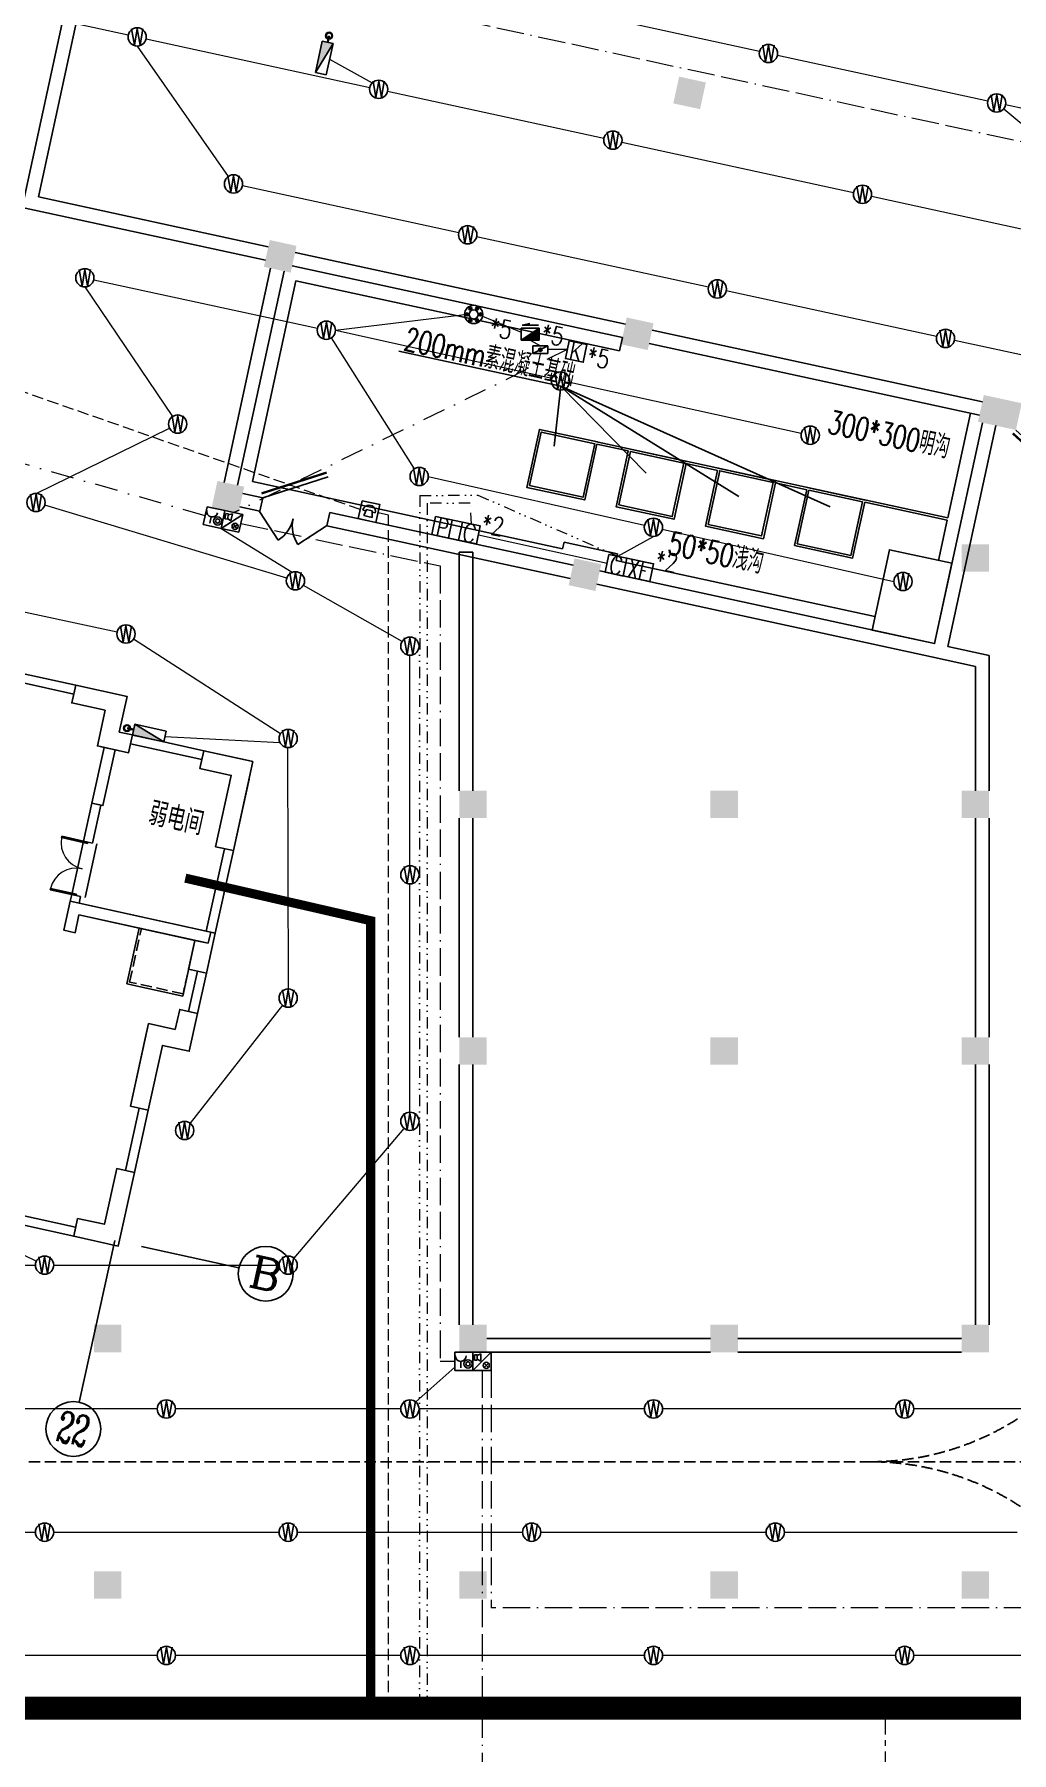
# Model space of a CAD drawing. Extents: x 791398 to 2325386, y -987887 to -518217.
# Drawn here: x 1562290 to 1583688, y -836328 to -798688 of the extents above; entities that cross this region are included whole.
import ezdxf
from ezdxf.enums import TextEntityAlignment as Align

# ---------------------------------------------------------------- set-up
doc = ezdxf.new("R2010")
doc.units = 0
doc.header["$LTSCALE"] = 1000
doc.header["$MEASUREMENT"] = 0
for name, pattern in [('ACAD_ISO11W100', [33.5, 12, -3, 12, -3, 0.5, -3]), ('BORDER', [1.75, 0.5, -0.25, 0.5, -0.25, 0, -0.25]), ('CENTER2', [1.125, 0.75, -0.125, 0.125, -0.125]), ('DASH', [0.35, 0.25, -0.1]), ('DASHDOT', [1, 0.5, -0.25, 0, -0.25]), ('DASHEDX2', [1.5, 1, -0.5]), ('DIVIDE2', [0.625, 0.25, -0.125, 0, -0.125, 0, -0.125]), ('常规', [10, 10, 0])]:
    doc.linetypes.add(name, pattern=pattern)
for name, color, linetype in [('AXIS', 3, 'Continuous'), ('AXIS_TEXT', 7, 'Continuous'), ('COLUMN', 9, 'Continuous'), ('DIM_LEAD', 3, 'Continuous'), ('dxsqt', 1, 'Continuous'), ('FA', 7, 'Continuous'), ('JPS-J-0', 6, 'Continuous'), ('JPS-X', 1, 'BORDER'), ('JPS-XHS', 7, 'Continuous'), ('PS房间字', 3, 'Continuous'), ('RD-equip', 3, 'Continuous'), ('STAIR', 9, 'Continuous'), ('TEXT', 7, 'Continuous'), ('WALL', 8, 'Continuous'), ('WINDOW', 8, 'Continuous'), ('行车方向', 191, 'Continuous')]:
    doc.layers.add(name, color=color, linetype=linetype)
doc.layers.add('RD-line', color=2, linetype='Continuous', lineweight=0)
doc.styles.add('_TCH_AXIS', font='COMPLEX', dxfattribs={"bigfont": 'GBCBIG'})
doc.styles.add('_TEL_DIM', font='SIMPLEX', dxfattribs={"width": 0.8, "height": 3.5, "bigfont": 'HZTXT'})
doc.styles.add('COMPLEX', font='COMPLEX')
doc.styles.add('FS1', font='txt4', dxfattribs={"width": 0.8, "bigfont": 'fstxt'})
doc.styles.add('FS2', font='tjromans.shx', dxfattribs={"width": 0.8, "bigfont": 'tjhztxt.shx'})
doc.styles.get("Standard").update_dxf_attribs({"font": 'gbenor.shx', "bigfont": 'gbcbig.shx'})
doc.styles.add('TEXT', font='tjromans.shx', dxfattribs={"width": 0.8, "height": 400, "bigfont": 'tjhztxt.shx'})
doc.linetypes.add('BRA', pattern='A,2.8,-0.1,["B",_TEL_DIM,S=0.07,R=0,X=0,Y=-0.12],-0.25', length=3.15)

# ---------------------------------------------------------------- blocks, each defined once
blk = doc.blocks.new('FF')
at = {"linetype": 'Continuous'}
for radius in [75, 60]:
    blk.add_circle((0, 0), radius, dxfattribs=at)
blk = doc.blocks.new('DXHS')
at = {"layer": 'JPS-XHS'}
blk.add_hatch(color=256, dxfattribs=at).paths.add_polyline_path([(-350, 240), (-350, 0), (350, 0)])
at = {"layer": 'JPS-XHS', "linetype": 'Continuous'}
for p, q in [((-350, 240), (-350, 0)), ((-350, 240), (350, 240)), ((-350, 0), (350, 0)), ((350, 240), (350, 0))]:
    blk.add_line(p, q, dxfattribs=at)
at = {"layer": 'JPS-XHS'}
blk.add_line((-350, 240), (350, 0), dxfattribs=at)
blk = doc.blocks.new('xxhhsss')
at = {"layer": 'JPS-X', "const_width": 50}
for points in [[(103553, -100531), (103584, -100384)], [(99307, -115585), (99160, -115553)]]:
    blk.add_lwpolyline(points, dxfattribs=at)
at = {"layer": 'JPS-X'}
for p, rotation in [((103584, -100384), 257.7513756366785), ((99160, -115553), 347.5962986795983)]:
    blk.add_blockref('FF', p, dxfattribs=dict(at, rotation=rotation))
at = {"layer": 'JPS-XHS'}
for p, rotation in [((103361, -100847), 257.7513756366785), ((99623, -115778), 347.5962986795983)]:
    blk.add_blockref('DXHS', p, dxfattribs=dict(at, rotation=rotation))
blk = doc.blocks.new('_FZH')
blk.add_solid([(-0.5, -0.5), (0.5, -0.5), (-0.5, 0.5), (0.5, 0.5)])
blk = doc.blocks.new('_AXISO')
blk.add_circle((0, 0), 0.5)
at = {"layer": 'AXIS_TEXT', "style": 'COMPLEX', "width": 1.041667}
blk.add_attdef('A', text='', height=0.56, dxfattribs=at).set_placement((-0.25, -0.28), (0.25, -0.28), align=Align.FIT)
blk = doc.blocks.new('$DorLib2D$00000002')
for p, q in [((-0.5, 0), (-0.5, 0.4875)), ((-0.475, 0.4875), (-0.5, 0.4875)), ((-0.475, 0), (-0.475, 0.4875)), ((0.475, 0), (0.475, 0.4875)), ((0.475, 0.4875), (0.5, 0.4875)), ((0.5, 0), (0.5, 0.4875)), ((-0.5, 0), (-0.475, 0)), ((0.5, 0), (0.475, 0))]:
    blk.add_line(p, q)
at = {"lineweight": 13}
for centre, start, end in [((-0.4875, 0), 0, 88.53072), ((0.4875, 0), 91.46928, 180)]:
    blk.add_arc(centre, 0.4875, start, end, dxfattribs=at)
blk = doc.blocks.new('$DorLib2D$00000193')
at = {"color": 0}
blk.add_line((-0.5, 0.1), (0.366, 0.6), dxfattribs=at)
at = {"color": 0, "const_width": 0.0333}
blk.add_lwpolyline([(-0.533, 0.158), (0.333, 0.658)], dxfattribs=at)
blk = doc.blocks.new('$DorLib2D$00000116')
at = {"color": 0}
for p, q in [((-0.5, 0), (-0.146, 0.354)), ((0.5, 0), (0.146, 0.354))]:
    blk.add_line(p, q, dxfattribs=at)
for centre, start, end in [((-0.5, 0), 0, 45), ((0.5, 0), 135, 180)]:
    blk.add_arc(centre, 0.5, start, end, dxfattribs=at)
blk = doc.blocks.new('$DorLib2D$00000191')
at = {"color": 0}
blk.add_line((-0.5, 0.15), (0.366, 0.65), dxfattribs=at)
at = {"color": 0, "const_width": 0.05}
blk.add_lwpolyline([(-0.55, 0.237), (0.316, 0.737)], dxfattribs=at)
blk = doc.blocks.new('yy')
at = {"layer": 'RD-equip'}
blk.add_circle((0, 0), 200, dxfattribs=at)
at = {"layer": 'RD-equip', "color": 4, "style": 'FS1', "width": 0.8}
blk.add_attdef('Y', text='', height=360, dxfattribs=at).set_placement((0, 0), align=Align.MIDDLE)
blk = doc.blocks.new('sadadfadsada')
for p, q in [((-400, 400), (-400, 0)), ((0, 400), (-400, 400)), ((400, 400), (0, 400)), ((400, 400), (0, 0)), ((0, 400), (0, 0)), ((0, 0), (0, 400)), ((400, 0), (400, 400)), ((-400, 0), (0, 0)), ((-268, 200), (-268, 60)), ((0, 0), (400, 0)), ((33, 346, 0), (33, 226, 0)), ((92, 346, 0), (33, 346, 0)), ((33, 226, 0), (92, 226, 0)), ((92, 326, 0), (172, 366, 0)), ((92, 226, 0), (92, 346, 0)), ((172, 206, 0), (92, 246, 0)), ((172, 366, 0), (172, 206, 0)), ((242, 159), (338, 64)), ((242, 64), (338, 159))]:
    blk.add_line(p, q)
for centre, radius in [((-109, 144), 90.3), ((-109, 144), 45.2), ((290, 111), 67.6)]:
    blk.add_circle(centre, radius)
blk.add_arc((-268, 320), 120, 180, 0)
at = {"flags": 9}
for p in [(-200, 400), (200, 400)]:
    blk.add_attdef('A', p, '', height=0.008, dxfattribs=at)
blk = doc.blocks.new('KZMK')
at = {"layer": 'RD-equip'}
blk.add_lwpolyline([(-200, 400), (200, 400), (200, 0), (-200, 0)], close=True, dxfattribs=at)
at = {"layer": 'RD-equip', "color": 4, "style": 'FS1', "width": 0.8}
blk.add_attdef('C', text='', height=400, dxfattribs=at).set_placement((0, 200), align=Align.MIDDLE)
blk = doc.blocks.new('adfarq2daasdfwqdf')
at = {"color": 4}
for p, q in [((-73, 0), (-139, 0)), ((-94, -112), (-67, 29)), ((-67, 29), (62, 29)), ((94, -112), (62, 29)), ((139, 0), (71, 0)), ((0, -112), (-94, -112)), ((0, -112), (94, -112))]:
    blk.add_line(p, q, dxfattribs=at)
blk.add_ellipse((0, 0), major_axis=(98.3, 98.3), ratio=1, start_param=5.497787, end_param=8.63938, dxfattribs=at)
at = {"layer": 'RD-equip'}
blk.add_lwpolyline([(-201, 200), (199, 200), (199, -200), (-201, -200)], close=True, dxfattribs=at)
blk = doc.blocks.new('SC')
at = {"linetype": 'Continuous'}
for centre, radius in [((0, 0), 150), ((-112, 0), 25), ((-112, 0), 15), ((-112, 0), 5), ((-56, 97), 25), ((0, 0), 75), ((-56, 97), 15), ((-56, 97), 5), ((56, 97), 25), ((56, 97), 15), ((56, 97), 5), ((112, 0), 25), ((112, 0), 15), ((112, 0), 5), ((-56, -97), 25), ((-56, -97), 15), ((-56, -97), 5), ((56, -97), 25), ((56, -97), 15), ((56, -97), 5)]:
    blk.add_circle(centre, radius, dxfattribs=at)
blk = doc.blocks.new('SB')
at = {"linetype": 'Continuous'}
blk.add_hatch(color=256, dxfattribs=at).paths.add_polyline_path([(0, 110), (0, -110), (330, -110)])
for p, q in [((0, 110), (330, -110)), ((330, 110), (0, 110)), ((0, -110), (0, 110)), ((17, 166), (313, 166)), ((313, 166), (172, 193)), ((330, 110), (330, -110)), ((0, -110), (330, -110))]:
    blk.add_line(p, q, dxfattribs=at)
blk = doc.blocks.new('F05')
at = {"layer": 'FA'}
for p, q in [((110, 55), (-110, 55)), ((-110, 55), (-110, -55)), ((110, 55), (-110, -55)), ((110, -55), (110, 55)), ((-110, -55), (110, -55))]:
    blk.add_line(p, q, dxfattribs=at)
blk.add_circle((0, 0), 25, dxfattribs=at)

msp = doc.modelspace()

# ---------------------------------------------------------------- linework, layer by layer
at = {"layer": 'AXIS'}
for p, q in [((1564052, -825110), (1563273, -828651)), ((1564638, -825239), (1566769, -825708))]:
    msp.add_line(p, q, dxfattribs=at)
at = {"layer": 'DIM_LEAD'}
for p, q in [((1573814, -806394), (1570271, -805625)), ((1573814, -806394), (1573675, -807710)), ((1579713, -809039), (1573814, -806394)), ((1573814, -806394), (1577715, -808810)), ((1575683, -808301), (1573814, -806394))]:
    msp.add_line(p, q, dxfattribs=at)
at = {"layer": 'dxsqt'}
for points in [[(1563842, -813494), (1563109, -813333), (1563195, -812942), (1564319, -813190), (1564147, -813971), (1564440, -814035), (1564354, -814426), (1564061, -814361), (1563792, -815582), (1563548, -815529), (1563817, -814308), (1563670, -814276), (1563842, -813494)], [(1567077, -814615), (1566002, -814379), (1565916, -814770), (1566600, -814920), (1566256, -816483), (1566647, -816569), (1567077, -814615)], [(1567077, -814615), (1566002, -814379), (1565916, -814770), (1566600, -814920), (1566256, -816483), (1566647, -816569), (1567077, -814615)], [(1563076, -817677), (1566250, -818375), (1566056, -819254), (1565666, -819168), (1565805, -818534), (1563266, -817975), (1563180, -818366), (1562936, -818312), (1563076, -817677)], [(1565376, -820487), (1564790, -820358), (1564704, -820749), (1564704, -820749), (1564392, -822165), (1564783, -822251), (1565094, -820835), (1565680, -820964), (1565863, -820133), (1565472, -820047), (1565376, -820487)], [(1563237, -824624), (1563823, -824753), (1564092, -823532), (1564482, -823618), (1564128, -825230), (1563151, -825015), (1563237, -824624)], [(1563237, -824624), (1563823, -824753), (1564092, -823532), (1564482, -823618), (1564128, -825230), (1563151, -825015), (1563237, -824624)]]:
    msp.add_lwpolyline(points, dxfattribs=at)
at = {"layer": 'JPS-J-0'}
msp.add_lwpolyline([(1564585, -818265), (1565805, -818534), (1565537, -819754), (1564316, -819486)], close=True, dxfattribs=at)
at = {"layer": 'JPS-J-0', "linetype": 'DASH'}
msp.add_lwpolyline([(1564633, -818276), (1565805, -818534), (1565548, -819706), (1564376, -819448)], close=True, dxfattribs=at)
at = {"layer": 'RD-equip'}
for points in [[(1571075, -809252), (1571662, -809374), (1571580, -809766), (1570993, -809643)], [(1575263, -810161), (1575850, -810283), (1575769, -810675), (1575182, -810552)]]:
    msp.add_lwpolyline(points, close=True, dxfattribs=at)
at = {"layer": 'RD-line', "linetype": 'ACAD_ISO11W100', "ltscale": 0.05}
for p, q in [((1553680, -794475), (1584170, -801094)), ((1566813, -809401), (1571178, -810333)), ((1571178, -810333), (1571178, -827756)), ((1572094, -827956), (1572094, -843843)), ((1572294, -827956), (1572294, -833156)), ((1589894, -833156), (1572294, -833156))]:
    msp.add_line(p, q, dxfattribs=at)
at = {"layer": 'RD-line'}
for p, q in [((1559743, -797702), (1564345, -798701)), ((1578169, -799065), (1573094, -797963)), ((1564541, -798943), (1566536, -801800)), ((1564736, -798786), (1569633, -799849)), ((1568754, -799231), (1569685, -799753)), ((1583165, -800149), (1578560, -799149)), ((1570024, -799934), (1574762, -800962)), ((1583517, -800316), (1584212, -800899)), ((1588580, -801325), (1583556, -800234)), ((1575153, -801047), (1580228, -802149)), ((1571583, -803035), (1566846, -802007)), ((1580619, -802234), (1585224, -803234)), ((1577049, -804222), (1571974, -803120)), ((1563395, -804221), (1565316, -807059)), ((1563591, -804063), (1568488, -805126)), ((1582045, -805307), (1577440, -804307)), ((1568883, -805169), (1571709, -804823)), ((1572105, -804861), (1572950, -805210)), ((1568790, -805337), (1570609, -808204)), ((1568883, -805169), (1573622, -806217)), ((1573148, -805386), (1573369, -805513)), ((1587460, -806482), (1582436, -805391)), ((1573958, -805593), (1573534, -805592)), ((1574011, -806303), (1579083, -807425)), ((1562326, -808742), (1565249, -807313)), ((1570916, -808373), (1575650, -809441)), ((1567815, -810601), (1562517, -809000)), ((1566379, -809511), (1567938, -810471)), ((1576040, -809529), (1581111, -810673)), ((1572013, -809652), (1574831, -810275)), ((1575068, -810120), (1575845, -809686)), ((1570340, -811991), (1568180, -810758)), ((1559765, -810838), (1564100, -811779)), ((1564464, -811930), (1567678, -814004)), ((1570513, -816899), (1570513, -812290)), ((1565149, -814068), (1567668, -814202)), ((1567836, -814313), (1567846, -819599)), ((1570513, -822299), (1570513, -817299)), ((1567723, -819957), (1565703, -822542)), ((1567976, -825497), (1570384, -822652)), ((1557380, -825649), (1562313, -825649)), ((1562713, -825649), (1567647, -825649)), ((1571494, -827756), (1571178, -827756)), ((1564980, -828799), (1560047, -828799)), ((1570313, -828799), (1565380, -828799)), ((1575647, -828799), (1570713, -828799)), ((1581147, -828799), (1576047, -828799)), ((1586647, -828799), (1581547, -828799)), ((1557380, -831499), (1562313, -831499)), ((1562713, -831499), (1567647, -831499)), ((1568047, -831499), (1572980, -831499)), ((1573380, -831499), (1578313, -831499)), ((1578713, -831499), (1583813, -831499)), ((1564980, -834199), (1560047, -834199)), ((1570313, -834199), (1565380, -834199)), ((1575647, -834199), (1570713, -834199)), ((1581147, -834199), (1576047, -834199)), ((1586647, -834199), (1581547, -834199))]:
    msp.add_line(p, q, dxfattribs=at)
at = {"layer": 'RD-line', "linetype": 'DASH'}
for p, q in [((1569423, -809098), (1544372, -800342)), ((1570045, -809220), (1569817, -809169)), ((1570045, -835352), (1570045, -809220))]:
    msp.add_line(p, q, dxfattribs=at)
at = {"layer": 'RD-line', "linetype": 'DASHDOT'}
for p, q in [((1573958, -805593), (1566660, -809163)), ((1566031, -809231), (1557106, -806679))]:
    msp.add_line(p, q, dxfattribs=at)
at = {"layer": 'RD-line', "linetype": 'DIVIDE2'}
for p, q in [((1570727, -808789), (1570723, -835352)), ((1570727, -808789), (1572003, -808781)), ((1572003, -808781), (1575068, -810120)), ((1571833, -808955), (1570894, -808960)), ((1570894, -808960), (1570894, -835351)), ((1571858, -809415), (1571833, -808955))]:
    msp.add_line(p, q, dxfattribs=at)
at = {"layer": 'RD-line', "linetype": 'BRA'}
for p, q in [((1560374, -824608), (1562333, -825562)), ((1571494, -827885), (1570639, -828644))]:
    msp.add_line(p, q, dxfattribs=at)
at = {"layer": 'RD-line', "linetype": 'CENTER2'}
msp.add_line((1580930, -843806), (1580930, -835352), dxfattribs=at)
at = {"layer": 'RD-line', "linetype": 'DASHEDX2'}
for points, const_width in [([(1565595, -817171), (1569655, -818104), (1569655, -835352)], 200), ([(1508440, -835352), (1585253, -835352)], 500)]:
    msp.add_lwpolyline(points, dxfattribs=dict(at, const_width=const_width))
at = {"layer": 'STAIR'}
for p, q in [((1567063, -808483), (1568018, -804085)), ((1568018, -804085), (1575103, -805623)), ((1575166, -805330), (1575103, -805623)), ((1582789, -806985), (1582290, -809282)), ((1573855, -809957), (1567063, -808483)), ((1582280, -809330), (1582089, -810210)), ((1573855, -809957), (1573887, -809811)), ((1573887, -809811), (1575059, -810065)), ((1575059, -810065), (1575027, -810212)), ((1580695, -811442), (1575027, -810212))]:
    msp.add_line(p, q, dxfattribs=at)
at = {"layer": 'STAIR', "linetype": 'ByBlock'}
for p, q in [((1574570, -807606), (1582290, -809282)), ((1574608, -807665), (1575292, -807814)), ((1575341, -807824), (1576514, -808079)), ((1576563, -808089), (1577247, -808238)), ((1577296, -808248), (1578468, -808503)), ((1578517, -808514), (1579201, -808662)), ((1579250, -808673), (1580423, -808927)), ((1580472, -808938), (1582280, -809330))]:
    msp.add_line(p, q, dxfattribs=at)
for points in [[(1574619, -807616), (1573348, -807340), (1573073, -808611), (1574343, -808887), (1574608, -807665)], [(1575292, -807814), (1575027, -809035), (1576297, -809311), (1576563, -808089)], [(1576573, -808041), (1575303, -807765)], [(1577247, -808238), (1576982, -809459), (1578252, -809735), (1578517, -808514)], [(1578528, -808465), (1577257, -808189)], [(1579201, -808662), (1578936, -809884), (1580206, -810160), (1580472, -808938)], [(1580482, -808889), (1579212, -808613)]]:
    msp.add_lwpolyline(points, dxfattribs=at)
at = {"layer": 'STAIR'}
for points in [[(1573132, -808573), (1574305, -808827), (1574559, -807654), (1573387, -807400)], [(1575087, -808997), (1576259, -809251), (1576514, -808079), (1575341, -807824)], [(1577041, -809421), (1578214, -809676), (1578468, -808503), (1577296, -808248)], [(1578996, -809845), (1580168, -810100), (1580423, -808927), (1579250, -808673)]]:
    msp.add_lwpolyline(points, close=True, dxfattribs=at)
at = {"layer": 'STAIR', "linetype": 'ByBlock'}
msp.add_lwpolyline([(1580632, -811736), (1582000, -812033), (1582382, -810274), (1581014, -809977)], close=True, dxfattribs=at)
at = {"layer": 'WALL'}
for p, q in [((1563179, -797151), (1562022, -802477)), ((1563535, -796921), (1562379, -802247)), ((1567348, -803633), (1562022, -802477)), ((1567412, -803340), (1562379, -802247)), ((1575230, -805037), (1567998, -803467)), ((1567463, -803811), (1566445, -808502)), ((1567756, -803875), (1566738, -808566)), ((1575166, -805330), (1567935, -803760)), ((1582984, -807028), (1575753, -805458)), ((1583048, -806734), (1575816, -805164)), ((1583050, -807195), (1582000, -812033)), ((1583343, -807259), (1582293, -812096)), ((1567292, -808840), (1566853, -808744)), ((1567229, -809133), (1567292, -808840)), ((1566789, -809037), (1567229, -809133)), ((1568758, -809158), (1568695, -809451)), ((1574084, -810314), (1568758, -809158)), ((1568695, -809451), (1574021, -810607)), ((1571594, -815256), (1571594, -810029)), ((1571594, -810029), (1571894, -810029)), ((1571894, -815256), (1571894, -810029)), ((1574607, -810735), (1581936, -812326)), ((1574671, -810441), (1582000, -812033)), ((1582293, -812096), (1583194, -812292)), ((1581936, -812326), (1582894, -812534)), ((1582894, -812534), (1582894, -815256)), ((1583194, -812292), (1583194, -815256)), ((1563152, -813138), (1561980, -812880)), ((1561980, -812880), (1563152, -813138)), ((1563195, -812942), (1562023, -812685)), ((1562023, -812685), (1563195, -812942)), ((1563195, -812942), (1563109, -813333)), ((1563195, -812942), (1563152, -813138)), ((1563195, -812942), (1564319, -813190)), ((1563109, -813333), (1563842, -813494)), ((1564319, -813190), (1564147, -813971)), ((1563842, -813494), (1563670, -814276)), ((1564147, -813971), (1564440, -814035)), ((1564440, -814035), (1564354, -814426)), ((1564397, -814231), (1564440, -814035)), ((1564440, -814035), (1566002, -814379)), ((1566002, -814379), (1564440, -814035)), ((1563548, -815529), (1563817, -814308)), ((1563670, -814276), (1564354, -814426)), ((1563792, -815582), (1564061, -814361)), ((1563817, -814308), (1564061, -814361)), ((1564397, -814231), (1565959, -814574)), ((1565959, -814574), (1564397, -814231)), ((1565916, -814770), (1566002, -814379)), ((1566979, -814594), (1566002, -814379)), ((1566600, -814920), (1565916, -814770)), ((1567077, -814615), (1566979, -814594)), ((1566256, -816483), (1566600, -814920)), ((1566647, -816569), (1566991, -815006)), ((1566991, -815006), (1566991, -815006)), ((1563548, -815529), (1563366, -816359)), ((1563743, -815572), (1563548, -815529)), ((1563548, -815529), (1563792, -815582)), ((1563561, -816402), (1563743, -815572)), ((1571594, -820656), (1571594, -815856)), ((1571894, -820656), (1571894, -815856)), ((1582894, -815856), (1582894, -820656)), ((1583194, -815856), (1583194, -820656)), ((1563366, -816359), (1563561, -816402)), ((1566452, -816526), (1566054, -818332)), ((1566054, -818332), (1566452, -816526)), ((1566647, -816569), (1566250, -818375)), ((1566250, -818375), (1566647, -816569)), ((1566256, -816483), (1566647, -816569)), ((1563108, -817531), (1563076, -817677)), ((1563303, -817574), (1563108, -817531)), ((1562936, -818312), (1563076, -817677)), ((1562936, -818312), (1563076, -817677)), ((1563076, -817677), (1566152, -818354)), ((1566152, -818354), (1563076, -817677)), ((1563271, -817720), (1563303, -817574)), ((1563180, -818366), (1563266, -817975)), ((1563180, -818366), (1563266, -817975)), ((1563266, -817975), (1566098, -818598)), ((1566098, -818598), (1563266, -817975)), ((1562936, -818312), (1563180, -818366)), ((1562936, -818312), (1563180, -818366)), ((1565805, -818534), (1565666, -819168)), ((1565805, -818534), (1566098, -818598)), ((1566250, -818375), (1566056, -819254)), ((1566152, -818354), (1566098, -818598)), ((1566250, -818375), (1566152, -818354)), ((1566056, -819254), (1565666, -819168)), ((1565861, -819211), (1565668, -820090)), ((1565668, -820090), (1565861, -819211)), ((1565861, -819211), (1566056, -819254)), ((1566056, -819254), (1565863, -820133)), ((1565863, -820133), (1566056, -819254)), ((1565376, -820487), (1565472, -820047)), ((1565472, -820047), (1565863, -820133)), ((1565680, -820964), (1565863, -820133)), ((1564392, -822165), (1564790, -820358)), ((1564790, -820358), (1565376, -820487)), ((1564783, -822251), (1565094, -820835)), ((1565094, -820835), (1565680, -820964)), ((1571594, -826956), (1571594, -821256)), ((1571894, -826956), (1571894, -821256)), ((1582894, -821256), (1582894, -826956)), ((1583194, -821256), (1583194, -826956)), ((1564588, -822208), (1564287, -823575)), ((1564287, -823575), (1564588, -822208)), ((1564392, -822165), (1564783, -822251)), ((1564783, -822251), (1564482, -823618)), ((1564482, -823618), (1564783, -822251)), ((1563823, -824753), (1564092, -823532)), ((1564092, -823532), (1564482, -823618)), ((1564128, -825230), (1564482, -823618)), ((1561393, -824628), (1563151, -825015)), ((1561436, -824433), (1563194, -824819)), ((1563151, -825015), (1563237, -824624)), ((1563823, -824753), (1563237, -824624)), ((1564128, -825230), (1563151, -825015)), ((1577094, -827256), (1572194, -827256)), ((1582594, -827256), (1577694, -827256)), ((1577094, -827556), (1572194, -827556)), ((1582594, -827556), (1577694, -827556))]:
    msp.add_line(p, q, dxfattribs=at)
at = {"layer": 'WINDOW'}
for p, q in [((1563108, -817531), (1563366, -816359)), ((1563401, -817595), (1563659, -816423))]:
    msp.add_line(p, q, dxfattribs=at)
at = {"layer": '行车方向', "linetype": 'DASH'}
msp.add_line((1546416, -829956), (1586594, -829956), dxfattribs=at)
for centre, start, end in [((1580594, -823956), 270, 0), ((1580594, -835956), 0, 90), ((1580594, -835206), 270, 0)]:
    msp.add_arc(centre, 6000, start, end, dxfattribs=at)

# ---------------------------------------------------------------- block references
at = {"layer": 'AXIS'}
ref = msp.add_blockref('_AXISO', (1567355, -825837), dxfattribs=dict(at, xscale=1200, yscale=1200, zscale=1200))
ref.add_attrib('A', 'B', dxfattribs={"layer": 'AXIS_TEXT', "height": 679, "rotation": 347.5963, "style": '_TCH_AXIS', "width": 1.235294}).set_placement((1566950, -826095), (1567613, -826241), align=Align.FIT)
ref = msp.add_blockref('_AXISO', (1563144, -829237), dxfattribs=dict(at, xscale=1200, yscale=1200, zscale=1200))
ref.add_attrib('A', '22', dxfattribs={"layer": 'AXIS_TEXT', "height": 678.8, "rotation": 347.5963, "style": '_TCH_AXIS', "width": 0.617647}).set_placement((1562740, -829496), (1563403, -829641), align=Align.FIT)
at = {"layer": 'COLUMN'}
for p, xscale, yscale, zscale, rotation in [((1576637, -799970), 599.9999999999193, 599.9999999999687, 599.9999999999687, 347.7513756325794), ((1567673, -803550), 599.9999999999441, 599.9999999999687, 599.9999999999687, 347.7513756325686), ((1575491, -805247), 600.0000000001716, 600.0000000000824, 600.0000000000824, 347.7513756325733), ((1583431, -806971), 850.0000000766427, 599.9999996926384, 599.9999996926384, 347.7513756498777), ((1566528, -808827), 600.0000000001716, 599.9999999999193, 599.9999999999193, 347.7513756325733), ((1582894, -810156), 600, 600, 600, 359.9999999997665), ((1574346, -810524), 599.9999999999441, 599.9999999999193, 599.9999999999193, 347.7513756325686), ((1571894, -815556), 600, 600, 600, 359.9999999997665), ((1577394, -815556), 600, 600, 600, 359.9999999997665), ((1582894, -815556), 600, 600, 600, 359.9999999997665), ((1571894, -820956), 600, 600, 600, 359.9999999997665), ((1577394, -820956), 600, 600, 600, 359.9999999997665), ((1582894, -820956), 600, 600, 600, 359.9999999997777), ((1563894, -827256), 600, 600, 600, 359.9999999999), ((1571894, -827256), 600, 600, 600, 359.9999999999), ((1577394, -827256), 600, 600, 600, 359.9999999998888), ((1582894, -827256), 600, 600, 600, 359.9999999999), ((1563894, -832656), 600, 600, 600, 359.9999999999), ((1571894, -832656), 600, 600, 600, 359.9999999999), ((1577394, -832656), 600, 600, 600, 359.9999999998888), ((1582894, -832656), 600, 600, 600, 359.9999999998888)]:
    msp.add_blockref('_FZH', p, dxfattribs=dict(at, xscale=xscale, yscale=yscale, zscale=zscale, rotation=rotation))
at = {"layer": 'JPS-XHS'}
msp.add_blockref('xxhhsss', (1465159, -698333), dxfattribs=at)
at = {"layer": 'RD-equip'}
for p in [(1564541, -798743), (1578364, -799107), (1569829, -799891), (1583361, -800192), (1574957, -801005), (1566650, -801964), (1580423, -802192), (1571779, -803078), (1563395, -804021), (1577245, -804264), (1568683, -805169), (1582241, -805349), (1573812, -806282), (1565428, -807225), (1579278, -807469), (1570716, -808373), (1562326, -808942), (1575845, -809486), (1568006, -810659), (1581311, -810673), (1564296, -811822), (1570513, -812090), (1567847, -814113), (1570513, -817099), (1567847, -819799), (1570513, -822499), (1565580, -822699), (1562513, -825649), (1567847, -825649), (1565180, -828799), (1570513, -828799), (1575847, -828799), (1581347, -828799), (1562513, -831499), (1567847, -831499), (1573180, -831499), (1578513, -831499), (1565180, -834199), (1570513, -834199), (1575847, -834199), (1581347, -834199)]:
    msp.add_blockref('yy', p, dxfattribs=at).add_auto_attribs({'Y': 'W'})
for name, p, xscale, yscale, zscale, rotation in [('SC', (1571909, -804823), -1.333319999976084, 1.333319999976084, 1.33332, 180), ('F05', (1573369, -805596), 1.49999999992051, 1.5, 1.5, 359.8668641075479)]:
    msp.add_blockref(name, p, dxfattribs=dict(at, xscale=xscale, yscale=yscale, zscale=zscale, rotation=rotation))
at = {"layer": 'RD-equip', "xscale": -1.199999999953434, "yscale": 1.199999999953434, "zscale": 1.2}
msp.add_blockref('SB', (1573346, -805254), dxfattribs=at)
at = {"layer": 'RD-equip', "color": 4}
for p, rotation, values in [((1574113, -805830), 348.21130239857, {'C': 'K'}), ((1571776, -809807), 348.2113023985622, {'C': 'C'}), ((1574986, -810512), 348.2113023985622, {'C': 'C'})]:
    msp.add_blockref('KZMK', p, dxfattribs=dict(at, rotation=rotation)).add_auto_attribs(values)
at = {"layer": 'RD-equip', "linetype": '常规'}
for name, p, rotation in [('sadadfadsada', (1566379, -809511), 347.7513756287452), ('adfarq2daasdfwqdf', (1569619, -809141), 347.5772551010742)]:
    msp.add_blockref(name, p, dxfattribs=dict(at, rotation=rotation))
at = {"layer": 'RD-equip'}
msp.add_blockref('sadadfadsada', (1571894, -827956), dxfattribs=at)
at = {"layer": 'WINDOW'}
for name, p, xscale, yscale, zscale, rotation in [('$DorLib2D$00000191', (1584303, -807314), -1000, 1000, -1000, 167.751375632599), ('$DorLib2D$00000193', (1567994, -809145), 1500, 1500, 1500, 347.7513756325714), ('$DorLib2D$00000116', (1567955, -809298), 1500, -1500, 1500, 347.7513756325714), ('$DorLib2D$00000002', (1563334, -816966), 1200, 1200, 1200, 77.59629524047322)]:
    msp.add_blockref(name, p, dxfattribs=dict(at, xscale=xscale, yscale=yscale, zscale=zscale, rotation=rotation))

# ---------------------------------------------------------------- texts
at = {"layer": 'PS房间字', "style": 'TEXT', "width": 0.8}
msp.add_text('弱电间', height=525, rotation=347.5963, dxfattribs=at).set_placement((1564757, -815989))
at = {"layer": 'RD-equip', "color": 4, "style": 'FS1'}
for tag, text, width, p in [('*5', 'C', 0.8, (1572505, -805132)), ('*5', 'C', 0.8, (1573640, -805273)), ('*5', 'C', 0.8, (1574640, -805772)), ('*2', 'C', 0.8, (1572330, -809442)), ('PL', 'FHF', 0.7, (1571330, -809513)), ('*2', 'C', 0.8, (1576134, -810236)), ('XF', 'FHF', 0.7, (1575518, -810423))]:
    msp.add_attdef(tag, text=text, height=400, rotation=348.2113, dxfattribs=dict(at, width=width)).set_placement(p, align=Align.MIDDLE)
at = {"layer": 'TEXT', "style": 'FS2', "width": 0.7}
for s, p in [('200mm素混凝土基础', (1570356, -805592)), ('300*300明沟', (1579632, -807409)), ('50*50浅沟', (1576136, -810063))]:
    msp.add_text(s, height=500, rotation=347.5903, dxfattribs=at).set_placement(p)

doc.saveas('drawing.dxf')
